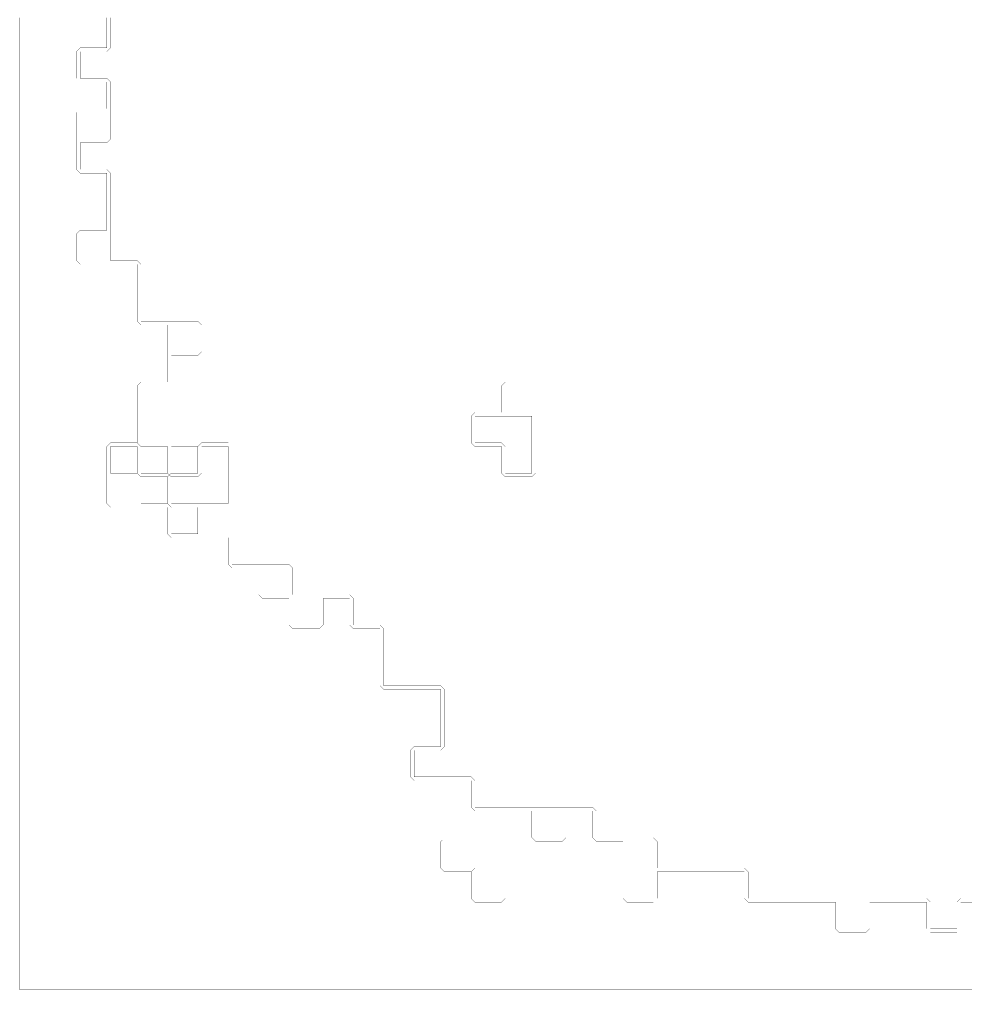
# Model space of a CAD drawing. Header units: metres. Extents: x 0 to 4990, y -4990 to 0.
# Drawn here: x 0 to 2450, y -4990 to -2495 of the extents above; entities that cross this region are included whole.
import ezdxf

# ---------------------------------------------------------------- set-up
doc = ezdxf.new("R2010")
doc.units = ezdxf.units.M
doc.layers.add('conductor', color=1, linetype='Continuous')
doc.layers.add('substrate', color=5, linetype='Continuous')

msp = doc.modelspace()

# ---------------------------------------------------------------- linework, layer by layer
at = {"layer": 'conductor', "const_width": 0.5}
msp.add_lwpolyline([(234.375, -2490.234375), (234.375, -2500), (234.375, -2509.765625), (234.375, -2519.53125), (234.375, -2529.296875), (234.375, -2539.0625), (234.375, -2548.828125), (234.375, -2558.59375), (234.375, -2568.359375), (224.609375, -2578.125), (214.84375, -2578.125), (205.078125, -2578.125), (195.3125, -2578.125), (185.546875, -2578.125), (175.78125, -2578.125), (166.015625, -2578.125), (156.25, -2578.125), (156.25, -2587.890625), (156.25, -2597.65625), (156.25, -2607.421875), (156.25, -2617.1875), (156.25, -2626.953125), (156.25, -2636.71875), (156.25, -2646.484375), (166.015625, -2646.484375), (175.78125, -2646.484375), (185.546875, -2646.484375), (195.3125, -2646.484375), (205.078125, -2646.484375), (214.84375, -2646.484375), (224.609375, -2646.484375), (234.375, -2656.25), (234.375, -2666.015625), (234.375, -2675.78125), (234.375, -2685.546875), (234.375, -2695.3125), (234.375, -2705.078125), (234.375, -2714.84375), (234.375, -2724.609375), (234.375, -2734.375), (234.375, -2744.140625), (234.375, -2753.90625), (234.375, -2763.671875), (234.375, -2773.4375), (234.375, -2783.203125), (234.375, -2792.96875), (234.375, -2802.734375), (224.609375, -2812.5), (214.84375, -2812.5), (205.078125, -2812.5), (195.3125, -2812.5), (185.546875, -2812.5), (175.78125, -2812.5), (166.015625, -2812.5), (156.25, -2812.5), (156.25, -2822.265625), (156.25, -2832.03125), (156.25, -2841.796875), (156.25, -2851.5625), (156.25, -2861.328125), (156.25, -2871.09375), (156.25, -2880.859375), (166.015625, -2880.859375), (175.78125, -2880.859375), (185.546875, -2880.859375), (195.3125, -2880.859375), (205.078125, -2880.859375), (214.84375, -2880.859375), (224.609375, -2880.859375), (234.375, -2890.625), (234.375, -2900.390625), (234.375, -2910.15625), (234.375, -2919.921875), (234.375, -2929.6875), (234.375, -2939.453125), (234.375, -2949.21875), (234.375, -2958.984375), (234.375, -2968.75), (234.375, -2978.515625), (234.375, -2988.28125), (234.375, -2998.046875), (234.375, -3007.8125), (234.375, -3017.578125), (234.375, -3027.34375), (234.375, -3037.109375), (234.375, -3046.875), (234.375, -3056.640625), (234.375, -3066.40625), (234.375, -3076.171875), (234.375, -3085.9375), (234.375, -3095.703125), (234.375, -3105.46875), (234.375, -3115.234375), (244.140625, -3115.234375), (253.90625, -3115.234375), (263.671875, -3115.234375), (273.4375, -3115.234375), (283.203125, -3115.234375), (292.96875, -3115.234375), (302.734375, -3115.234375), (312.5, -3125), (312.5, -3134.765625), (312.5, -3144.53125), (312.5, -3154.296875), (312.5, -3164.0625), (312.5, -3173.828125), (312.5, -3183.59375), (312.5, -3193.359375), (312.5, -3203.125), (312.5, -3212.890625), (312.5, -3222.65625), (312.5, -3232.421875), (312.5, -3242.1875), (312.5, -3251.953125), (312.5, -3261.71875), (312.5, -3271.484375), (322.265625, -3271.484375), (332.03125, -3271.484375), (341.796875, -3271.484375), (351.5625, -3271.484375), (361.328125, -3271.484375), (371.09375, -3271.484375), (380.859375, -3271.484375), (390.625, -3271.484375), (400.390625, -3271.484375), (410.15625, -3271.484375), (419.921875, -3271.484375), (429.6875, -3271.484375), (439.453125, -3271.484375), (449.21875, -3271.484375), (458.984375, -3271.484375), (468.75, -3281.25), (468.75, -3291.015625), (468.75, -3300.78125), (468.75, -3310.546875), (468.75, -3320.3125), (468.75, -3330.078125), (468.75, -3339.84375), (468.75, -3349.609375), (458.984375, -3359.375), (449.21875, -3359.375), (439.453125, -3359.375), (429.6875, -3359.375), (419.921875, -3359.375), (410.15625, -3359.375), (400.390625, -3359.375), (390.625, -3359.375), (390.625, -3369.140625), (390.625, -3378.90625), (390.625, -3388.671875), (390.625, -3398.4375), (390.625, -3408.203125), (390.625, -3417.96875), (390.625, -3427.734375), (390.625, -3437.5), (390.625, -3447.265625), (390.625, -3457.03125), (390.625, -3466.796875), (390.625, -3476.5625), (390.625, -3486.328125), (390.625, -3496.09375), (390.625, -3505.859375), (400.390625, -3505.859375), (410.15625, -3505.859375), (419.921875, -3505.859375), (429.6875, -3505.859375), (439.453125, -3505.859375), (449.21875, -3505.859375), (458.984375, -3505.859375), (468.75, -3515.625), (468.75, -3525.390625), (468.75, -3535.15625), (468.75, -3544.921875), (468.75, -3554.6875), (468.75, -3564.453125), (468.75, -3574.21875), (468.75, -3583.984375), (458.984375, -3593.75), (449.21875, -3593.75), (439.453125, -3593.75), (429.6875, -3593.75), (419.921875, -3593.75), (410.15625, -3593.75), (400.390625, -3593.75), (390.625, -3593.75), (390.625, -3603.515625), (390.625, -3613.28125), (390.625, -3623.046875), (390.625, -3632.8125), (390.625, -3642.578125), (390.625, -3652.34375), (390.625, -3662.109375), (380.859375, -3671.875), (371.09375, -3671.875), (361.328125, -3671.875), (351.5625, -3671.875), (341.796875, -3671.875), (332.03125, -3671.875), (322.265625, -3671.875), (312.5, -3671.875), (302.734375, -3662.109375), (302.734375, -3652.34375), (302.734375, -3642.578125), (302.734375, -3632.8125), (302.734375, -3623.046875), (302.734375, -3613.28125), (302.734375, -3603.515625), (302.734375, -3593.75), (292.96875, -3593.75), (283.203125, -3593.75), (273.4375, -3593.75), (263.671875, -3593.75), (253.90625, -3593.75), (244.140625, -3593.75), (234.375, -3593.75), (234.375, -3603.515625), (234.375, -3613.28125), (234.375, -3623.046875), (234.375, -3632.8125), (234.375, -3642.578125), (234.375, -3652.34375), (234.375, -3662.109375), (244.140625, -3662.109375), (253.90625, -3662.109375), (263.671875, -3662.109375), (273.4375, -3662.109375), (283.203125, -3662.109375), (292.96875, -3662.109375), (302.734375, -3662.109375), (312.5, -3671.875), (312.5, -3681.640625), (312.5, -3691.40625), (312.5, -3701.171875), (312.5, -3710.9375), (312.5, -3720.703125), (312.5, -3730.46875), (312.5, -3740.234375), (322.265625, -3740.234375), (332.03125, -3740.234375), (341.796875, -3740.234375), (351.5625, -3740.234375), (361.328125, -3740.234375), (371.09375, -3740.234375), (380.859375, -3740.234375), (390.625, -3750), (390.625, -3759.765625), (390.625, -3769.53125), (390.625, -3779.296875), (390.625, -3789.0625), (390.625, -3798.828125), (390.625, -3808.59375), (390.625, -3818.359375), (400.390625, -3818.359375), (410.15625, -3818.359375), (419.921875, -3818.359375), (429.6875, -3818.359375), (439.453125, -3818.359375), (449.21875, -3818.359375), (458.984375, -3818.359375), (458.984375, -3808.59375), (458.984375, -3798.828125), (458.984375, -3789.0625), (458.984375, -3779.296875), (458.984375, -3769.53125), (458.984375, -3759.765625), (458.984375, -3750), (449.21875, -3750), (439.453125, -3750), (429.6875, -3750), (419.921875, -3750), (410.15625, -3750), (400.390625, -3750), (390.625, -3750), (380.859375, -3740.234375), (380.859375, -3730.46875), (380.859375, -3720.703125), (380.859375, -3710.9375), (380.859375, -3701.171875), (380.859375, -3691.40625), (380.859375, -3681.640625), (380.859375, -3671.875), (390.625, -3662.109375), (400.390625, -3662.109375), (410.15625, -3662.109375), (419.921875, -3662.109375), (429.6875, -3662.109375), (439.453125, -3662.109375), (449.21875, -3662.109375), (458.984375, -3662.109375), (458.984375, -3652.34375), (458.984375, -3642.578125), (458.984375, -3632.8125), (458.984375, -3623.046875), (458.984375, -3613.28125), (458.984375, -3603.515625), (458.984375, -3593.75), (468.75, -3583.984375), (478.515625, -3583.984375), (488.28125, -3583.984375), (498.046875, -3583.984375), (507.8125, -3583.984375), (517.578125, -3583.984375), (527.34375, -3583.984375), (537.109375, -3583.984375), (546.875, -3593.75), (546.875, -3603.515625), (546.875, -3613.28125), (546.875, -3623.046875), (546.875, -3632.8125), (546.875, -3642.578125), (546.875, -3652.34375), (546.875, -3662.109375), (546.875, -3671.875), (546.875, -3681.640625), (546.875, -3691.40625), (546.875, -3701.171875), (546.875, -3710.9375), (546.875, -3720.703125), (546.875, -3730.46875), (546.875, -3740.234375), (546.875, -3750), (546.875, -3759.765625), (546.875, -3769.53125), (546.875, -3779.296875), (546.875, -3789.0625), (546.875, -3798.828125), (546.875, -3808.59375), (546.875, -3818.359375), (546.875, -3828.125), (546.875, -3837.890625), (546.875, -3847.65625), (546.875, -3857.421875), (546.875, -3867.1875), (546.875, -3876.953125), (546.875, -3886.71875), (546.875, -3896.484375), (556.640625, -3896.484375), (566.40625, -3896.484375), (576.171875, -3896.484375), (585.9375, -3896.484375), (595.703125, -3896.484375), (605.46875, -3896.484375), (615.234375, -3896.484375), (625, -3896.484375), (634.765625, -3896.484375), (644.53125, -3896.484375), (654.296875, -3896.484375), (664.0625, -3896.484375), (673.828125, -3896.484375), (683.59375, -3896.484375), (693.359375, -3896.484375), (703.125, -3906.25), (703.125, -3916.015625), (703.125, -3925.78125), (703.125, -3935.546875), (703.125, -3945.3125), (703.125, -3955.078125), (703.125, -3964.84375), (703.125, -3974.609375), (712.890625, -3974.609375), (722.65625, -3974.609375), (732.421875, -3974.609375), (742.1875, -3974.609375), (751.953125, -3974.609375), (761.71875, -3974.609375), (771.484375, -3974.609375), (781.25, -3974.609375), (791.015625, -3974.609375), (800.78125, -3974.609375), (810.546875, -3974.609375), (820.3125, -3974.609375), (830.078125, -3974.609375), (839.84375, -3974.609375), (849.609375, -3974.609375), (859.375, -3984.375), (859.375, -3994.140625), (859.375, -4003.90625), (859.375, -4013.671875), (859.375, -4023.4375), (859.375, -4033.203125), (859.375, -4042.96875), (859.375, -4052.734375), (869.140625, -4052.734375), (878.90625, -4052.734375), (888.671875, -4052.734375), (898.4375, -4052.734375), (908.203125, -4052.734375), (917.96875, -4052.734375), (927.734375, -4052.734375), (937.5, -4062.5), (937.5, -4072.265625), (937.5, -4082.03125), (937.5, -4091.796875), (937.5, -4101.5625), (937.5, -4111.328125), (937.5, -4121.09375), (937.5, -4130.859375), (937.5, -4140.625), (937.5, -4150.390625), (937.5, -4160.15625), (937.5, -4169.921875), (937.5, -4179.6875), (937.5, -4189.453125), (937.5, -4199.21875), (937.5, -4208.984375), (947.265625, -4208.984375), (957.03125, -4208.984375), (966.796875, -4208.984375), (976.5625, -4208.984375), (986.328125, -4208.984375), (996.09375, -4208.984375), (1005.859375, -4208.984375), (1015.625, -4208.984375), (1025.390625, -4208.984375), (1035.15625, -4208.984375), (1044.921875, -4208.984375), (1054.6875, -4208.984375), (1064.453125, -4208.984375), (1074.21875, -4208.984375), (1083.984375, -4208.984375), (1093.75, -4218.75), (1093.75, -4228.515625), (1093.75, -4238.28125), (1093.75, -4248.046875), (1093.75, -4257.8125), (1093.75, -4267.578125), (1093.75, -4277.34375), (1093.75, -4287.109375), (1093.75, -4296.875), (1093.75, -4306.640625), (1093.75, -4316.40625), (1093.75, -4326.171875), (1093.75, -4335.9375), (1093.75, -4345.703125), (1093.75, -4355.46875), (1093.75, -4365.234375), (1083.984375, -4375), (1074.21875, -4375), (1064.453125, -4375), (1054.6875, -4375), (1044.921875, -4375), (1035.15625, -4375), (1025.390625, -4375), (1015.625, -4375), (1015.625, -4384.765625), (1015.625, -4394.53125), (1015.625, -4404.296875), (1015.625, -4414.0625), (1015.625, -4423.828125), (1015.625, -4433.59375), (1015.625, -4443.359375), (1025.390625, -4443.359375), (1035.15625, -4443.359375), (1044.921875, -4443.359375), (1054.6875, -4443.359375), (1064.453125, -4443.359375), (1074.21875, -4443.359375), (1083.984375, -4443.359375), (1093.75, -4443.359375), (1103.515625, -4443.359375), (1113.28125, -4443.359375), (1123.046875, -4443.359375), (1132.8125, -4443.359375), (1142.578125, -4443.359375), (1152.34375, -4443.359375), (1162.109375, -4443.359375), (1171.875, -4453.125), (1171.875, -4462.890625), (1171.875, -4472.65625), (1171.875, -4482.421875), (1171.875, -4492.1875), (1171.875, -4501.953125), (1171.875, -4511.71875), (1171.875, -4521.484375), (1181.640625, -4521.484375), (1191.40625, -4521.484375), (1201.171875, -4521.484375), (1210.9375, -4521.484375), (1220.703125, -4521.484375), (1230.46875, -4521.484375), (1240.234375, -4521.484375), (1250, -4521.484375), (1259.765625, -4521.484375), (1269.53125, -4521.484375), (1279.296875, -4521.484375), (1289.0625, -4521.484375), (1298.828125, -4521.484375), (1308.59375, -4521.484375), (1318.359375, -4521.484375), (1328.125, -4521.484375), (1337.890625, -4521.484375), (1347.65625, -4521.484375), (1357.421875, -4521.484375), (1367.1875, -4521.484375), (1376.953125, -4521.484375), (1386.71875, -4521.484375), (1396.484375, -4521.484375), (1406.25, -4521.484375), (1416.015625, -4521.484375), (1425.78125, -4521.484375), (1435.546875, -4521.484375), (1445.3125, -4521.484375), (1455.078125, -4521.484375), (1464.84375, -4521.484375), (1474.609375, -4521.484375), (1484.375, -4531.25), (1484.375, -4541.015625), (1484.375, -4550.78125), (1484.375, -4560.546875), (1484.375, -4570.3125), (1484.375, -4580.078125), (1484.375, -4589.84375), (1484.375, -4599.609375), (1494.140625, -4599.609375), (1503.90625, -4599.609375), (1513.671875, -4599.609375), (1523.4375, -4599.609375), (1533.203125, -4599.609375), (1542.96875, -4599.609375), (1552.734375, -4599.609375), (1562.5, -4599.609375), (1572.265625, -4599.609375), (1582.03125, -4599.609375), (1591.796875, -4599.609375), (1601.5625, -4599.609375), (1611.328125, -4599.609375), (1621.09375, -4599.609375), (1630.859375, -4599.609375), (1640.625, -4609.375), (1640.625, -4619.140625), (1640.625, -4628.90625), (1640.625, -4638.671875), (1640.625, -4648.4375), (1640.625, -4658.203125), (1640.625, -4667.96875), (1640.625, -4677.734375), (1650.390625, -4677.734375), (1660.15625, -4677.734375), (1669.921875, -4677.734375), (1679.6875, -4677.734375), (1689.453125, -4677.734375), (1699.21875, -4677.734375), (1708.984375, -4677.734375), (1718.75, -4677.734375), (1728.515625, -4677.734375), (1738.28125, -4677.734375), (1748.046875, -4677.734375), (1757.8125, -4677.734375), (1767.578125, -4677.734375), (1777.34375, -4677.734375), (1787.109375, -4677.734375), (1796.875, -4677.734375), (1806.640625, -4677.734375), (1816.40625, -4677.734375), (1826.171875, -4677.734375), (1835.9375, -4677.734375), (1845.703125, -4677.734375), (1855.46875, -4677.734375), (1865.234375, -4677.734375), (1875, -4687.5), (1875, -4697.265625), (1875, -4707.03125), (1875, -4716.796875), (1875, -4726.5625), (1875, -4736.328125), (1875, -4746.09375), (1875, -4755.859375), (1884.765625, -4755.859375), (1894.53125, -4755.859375), (1904.296875, -4755.859375), (1914.0625, -4755.859375), (1923.828125, -4755.859375), (1933.59375, -4755.859375), (1943.359375, -4755.859375), (1953.125, -4755.859375), (1962.890625, -4755.859375), (1972.65625, -4755.859375), (1982.421875, -4755.859375), (1992.1875, -4755.859375), (2001.953125, -4755.859375), (2011.71875, -4755.859375), (2021.484375, -4755.859375), (2031.25, -4755.859375), (2041.015625, -4755.859375), (2050.78125, -4755.859375), (2060.546875, -4755.859375), (2070.3125, -4755.859375), (2080.078125, -4755.859375), (2089.84375, -4755.859375), (2099.609375, -4755.859375), (2109.375, -4755.859375), (2119.140625, -4755.859375), (2128.90625, -4755.859375), (2138.671875, -4755.859375), (2148.4375, -4755.859375), (2158.203125, -4755.859375), (2167.96875, -4755.859375), (2177.734375, -4755.859375), (2187.5, -4755.859375), (2197.265625, -4755.859375), (2207.03125, -4755.859375), (2216.796875, -4755.859375), (2226.5625, -4755.859375), (2236.328125, -4755.859375), (2246.09375, -4755.859375), (2255.859375, -4755.859375), (2265.625, -4755.859375), (2275.390625, -4755.859375), (2285.15625, -4755.859375), (2294.921875, -4755.859375), (2304.6875, -4755.859375), (2314.453125, -4755.859375), (2324.21875, -4755.859375), (2333.984375, -4755.859375), (2343.75, -4765.625), (2343.75, -4775.390625), (2343.75, -4785.15625), (2343.75, -4794.921875), (2343.75, -4804.6875), (2343.75, -4814.453125), (2343.75, -4824.21875), (2343.75, -4833.984375), (2353.515625, -4833.984375), (2363.28125, -4833.984375), (2373.046875, -4833.984375), (2382.8125, -4833.984375), (2392.578125, -4833.984375), (2402.34375, -4833.984375), (2412.109375, -4833.984375), (2412.109375, -4824.21875), (2412.109375, -4814.453125), (2412.109375, -4804.6875), (2412.109375, -4794.921875), (2412.109375, -4785.15625), (2412.109375, -4775.390625), (2412.109375, -4765.625), (2421.875, -4755.859375), (2431.640625, -4755.859375), (2441.40625, -4755.859375), (2451.171875, -4755.859375)], dxfattribs=at)
msp.add_lwpolyline([(1240.234375, -3437.5), (1250, -3427.734375), (1259.765625, -3427.734375), (1269.53125, -3427.734375), (1279.296875, -3427.734375), (1289.0625, -3427.734375), (1298.828125, -3427.734375), (1308.59375, -3427.734375), (1318.359375, -3427.734375), (1328.125, -3437.5), (1328.125, -3447.265625), (1328.125, -3457.03125), (1328.125, -3466.796875), (1328.125, -3476.5625), (1328.125, -3486.328125), (1328.125, -3496.09375), (1328.125, -3505.859375), (1328.125, -3515.625), (1328.125, -3525.390625), (1328.125, -3535.15625), (1328.125, -3544.921875), (1328.125, -3554.6875), (1328.125, -3564.453125), (1328.125, -3574.21875), (1328.125, -3583.984375), (1328.125, -3593.75), (1328.125, -3603.515625), (1328.125, -3613.28125), (1328.125, -3623.046875), (1328.125, -3632.8125), (1328.125, -3642.578125), (1328.125, -3652.34375), (1328.125, -3662.109375), (1318.359375, -3671.875), (1308.59375, -3671.875), (1298.828125, -3671.875), (1289.0625, -3671.875), (1279.296875, -3671.875), (1269.53125, -3671.875), (1259.765625, -3671.875), (1250, -3671.875), (1240.234375, -3662.109375), (1240.234375, -3652.34375), (1240.234375, -3642.578125), (1240.234375, -3632.8125), (1240.234375, -3623.046875), (1240.234375, -3613.28125), (1240.234375, -3603.515625), (1240.234375, -3593.75), (1230.46875, -3593.75), (1220.703125, -3593.75), (1210.9375, -3593.75), (1201.171875, -3593.75), (1191.40625, -3593.75), (1181.640625, -3593.75), (1171.875, -3593.75), (1162.109375, -3583.984375), (1162.109375, -3574.21875), (1162.109375, -3564.453125), (1162.109375, -3554.6875), (1162.109375, -3544.921875), (1162.109375, -3535.15625), (1162.109375, -3525.390625), (1162.109375, -3515.625), (1171.875, -3505.859375), (1181.640625, -3505.859375), (1191.40625, -3505.859375), (1201.171875, -3505.859375), (1210.9375, -3505.859375), (1220.703125, -3505.859375), (1230.46875, -3505.859375), (1240.234375, -3505.859375), (1240.234375, -3496.09375), (1240.234375, -3486.328125), (1240.234375, -3476.5625), (1240.234375, -3466.796875), (1240.234375, -3457.03125), (1240.234375, -3447.265625)], close=True, dxfattribs=at)
at = {"layer": 'substrate', "const_width": 0.5}
for points in [[(0, -2490.234375), (0, -2500), (0, -2509.765625), (0, -2519.53125), (0, -2529.296875), (0, -2539.0625), (0, -2548.828125), (0, -2558.59375), (0, -2568.359375), (0, -2578.125), (0, -2587.890625), (0, -2597.65625), (0, -2607.421875), (0, -2617.1875), (0, -2626.953125), (0, -2636.71875), (0, -2646.484375), (0, -2656.25), (0, -2666.015625), (0, -2675.78125), (0, -2685.546875), (0, -2695.3125), (0, -2705.078125), (0, -2714.84375), (0, -2724.609375), (0, -2734.375), (0, -2744.140625), (0, -2753.90625), (0, -2763.671875), (0, -2773.4375), (0, -2783.203125), (0, -2792.96875), (0, -2802.734375), (0, -2812.5), (0, -2822.265625), (0, -2832.03125), (0, -2841.796875), (0, -2851.5625), (0, -2861.328125), (0, -2871.09375), (0, -2880.859375), (0, -2890.625), (0, -2900.390625), (0, -2910.15625), (0, -2919.921875), (0, -2929.6875), (0, -2939.453125), (0, -2949.21875), (0, -2958.984375), (0, -2968.75), (0, -2978.515625), (0, -2988.28125), (0, -2998.046875), (0, -3007.8125), (0, -3017.578125), (0, -3027.34375), (0, -3037.109375), (0, -3046.875), (0, -3056.640625), (0, -3066.40625), (0, -3076.171875), (0, -3085.9375), (0, -3095.703125), (0, -3105.46875), (0, -3115.234375), (0, -3125), (0, -3134.765625), (0, -3144.53125), (0, -3154.296875), (0, -3164.0625), (0, -3173.828125), (0, -3183.59375), (0, -3193.359375), (0, -3203.125), (0, -3212.890625), (0, -3222.65625), (0, -3232.421875), (0, -3242.1875), (0, -3251.953125), (0, -3261.71875), (0, -3271.484375), (0, -3281.25), (0, -3291.015625), (0, -3300.78125), (0, -3310.546875), (0, -3320.3125), (0, -3330.078125), (0, -3339.84375), (0, -3349.609375), (0, -3359.375), (0, -3369.140625), (0, -3378.90625), (0, -3388.671875), (0, -3398.4375), (0, -3408.203125), (0, -3417.96875), (0, -3427.734375), (0, -3437.5), (0, -3447.265625), (0, -3457.03125), (0, -3466.796875), (0, -3476.5625), (0, -3486.328125), (0, -3496.09375), (0, -3505.859375), (0, -3515.625), (0, -3525.390625), (0, -3535.15625), (0, -3544.921875), (0, -3554.6875), (0, -3564.453125), (0, -3574.21875), (0, -3583.984375), (0, -3593.75), (0, -3603.515625), (0, -3613.28125), (0, -3623.046875), (0, -3632.8125), (0, -3642.578125), (0, -3652.34375), (0, -3662.109375), (0, -3671.875), (0, -3681.640625), (0, -3691.40625), (0, -3701.171875), (0, -3710.9375), (0, -3720.703125), (0, -3730.46875), (0, -3740.234375), (0, -3750), (0, -3759.765625), (0, -3769.53125), (0, -3779.296875), (0, -3789.0625), (0, -3798.828125), (0, -3808.59375), (0, -3818.359375), (0, -3828.125), (0, -3837.890625), (0, -3847.65625), (0, -3857.421875), (0, -3867.1875), (0, -3876.953125), (0, -3886.71875), (0, -3896.484375), (0, -3906.25), (0, -3916.015625), (0, -3925.78125), (0, -3935.546875), (0, -3945.3125), (0, -3955.078125), (0, -3964.84375), (0, -3974.609375), (0, -3984.375), (0, -3994.140625), (0, -4003.90625), (0, -4013.671875), (0, -4023.4375), (0, -4033.203125), (0, -4042.96875), (0, -4052.734375), (0, -4062.5), (0, -4072.265625), (0, -4082.03125), (0, -4091.796875), (0, -4101.5625), (0, -4111.328125), (0, -4121.09375), (0, -4130.859375), (0, -4140.625), (0, -4150.390625), (0, -4160.15625), (0, -4169.921875), (0, -4179.6875), (0, -4189.453125), (0, -4199.21875), (0, -4208.984375), (0, -4218.75), (0, -4228.515625), (0, -4238.28125), (0, -4248.046875), (0, -4257.8125), (0, -4267.578125), (0, -4277.34375), (0, -4287.109375), (0, -4296.875), (0, -4306.640625), (0, -4316.40625), (0, -4326.171875), (0, -4335.9375), (0, -4345.703125), (0, -4355.46875), (0, -4365.234375), (0, -4375), (0, -4384.765625), (0, -4394.53125), (0, -4404.296875), (0, -4414.0625), (0, -4423.828125), (0, -4433.59375), (0, -4443.359375), (0, -4453.125), (0, -4462.890625), (0, -4472.65625), (0, -4482.421875), (0, -4492.1875), (0, -4501.953125), (0, -4511.71875), (0, -4521.484375), (0, -4531.25), (0, -4541.015625), (0, -4550.78125), (0, -4560.546875), (0, -4570.3125), (0, -4580.078125), (0, -4589.84375), (0, -4599.609375), (0, -4609.375), (0, -4619.140625), (0, -4628.90625), (0, -4638.671875), (0, -4648.4375), (0, -4658.203125), (0, -4667.96875), (0, -4677.734375), (0, -4687.5), (0, -4697.265625), (0, -4707.03125), (0, -4716.796875), (0, -4726.5625), (0, -4736.328125), (0, -4746.09375), (0, -4755.859375), (0, -4765.625), (0, -4775.390625), (0, -4785.15625), (0, -4794.921875), (0, -4804.6875), (0, -4814.453125), (0, -4824.21875), (0, -4833.984375), (0, -4843.75), (0, -4853.515625), (0, -4863.28125), (0, -4873.046875), (0, -4882.8125), (0, -4892.578125), (0, -4902.34375), (0, -4912.109375), (0, -4921.875), (0, -4931.640625), (0, -4941.40625), (0, -4951.171875), (0, -4960.9375), (0, -4970.703125), (0, -4980.46875), (0, -4990.234375), (9.765625, -4990.234375), (19.53125, -4990.234375), (29.296875, -4990.234375), (39.0625, -4990.234375), (48.828125, -4990.234375), (58.59375, -4990.234375), (68.359375, -4990.234375), (78.125, -4990.234375), (87.890625, -4990.234375), (97.65625, -4990.234375), (107.421875, -4990.234375), (117.1875, -4990.234375), (126.953125, -4990.234375), (136.71875, -4990.234375), (146.484375, -4990.234375), (156.25, -4990.234375), (166.015625, -4990.234375), (175.78125, -4990.234375), (185.546875, -4990.234375), (195.3125, -4990.234375), (205.078125, -4990.234375), (214.84375, -4990.234375), (224.609375, -4990.234375), (234.375, -4990.234375), (244.140625, -4990.234375), (253.90625, -4990.234375), (263.671875, -4990.234375), (273.4375, -4990.234375), (283.203125, -4990.234375), (292.96875, -4990.234375), (302.734375, -4990.234375), (312.5, -4990.234375), (322.265625, -4990.234375), (332.03125, -4990.234375), (341.796875, -4990.234375), (351.5625, -4990.234375), (361.328125, -4990.234375), (371.09375, -4990.234375), (380.859375, -4990.234375), (390.625, -4990.234375), (400.390625, -4990.234375), (410.15625, -4990.234375), (419.921875, -4990.234375), (429.6875, -4990.234375), (439.453125, -4990.234375), (449.21875, -4990.234375), (458.984375, -4990.234375), (468.75, -4990.234375), (478.515625, -4990.234375), (488.28125, -4990.234375), (498.046875, -4990.234375), (507.8125, -4990.234375), (517.578125, -4990.234375), (527.34375, -4990.234375), (537.109375, -4990.234375), (546.875, -4990.234375), (556.640625, -4990.234375), (566.40625, -4990.234375), (576.171875, -4990.234375), (585.9375, -4990.234375), (595.703125, -4990.234375), (605.46875, -4990.234375), (615.234375, -4990.234375), (625, -4990.234375), (634.765625, -4990.234375), (644.53125, -4990.234375), (654.296875, -4990.234375), (664.0625, -4990.234375), (673.828125, -4990.234375), (683.59375, -4990.234375), (693.359375, -4990.234375), (703.125, -4990.234375), (712.890625, -4990.234375), (722.65625, -4990.234375), (732.421875, -4990.234375), (742.1875, -4990.234375), (751.953125, -4990.234375), (761.71875, -4990.234375), (771.484375, -4990.234375), (781.25, -4990.234375), (791.015625, -4990.234375), (800.78125, -4990.234375), (810.546875, -4990.234375), (820.3125, -4990.234375), (830.078125, -4990.234375), (839.84375, -4990.234375), (849.609375, -4990.234375), (859.375, -4990.234375), (869.140625, -4990.234375), (878.90625, -4990.234375), (888.671875, -4990.234375), (898.4375, -4990.234375), (908.203125, -4990.234375), (917.96875, -4990.234375), (927.734375, -4990.234375), (937.5, -4990.234375), (947.265625, -4990.234375), (957.03125, -4990.234375), (966.796875, -4990.234375), (976.5625, -4990.234375), (986.328125, -4990.234375), (996.09375, -4990.234375), (1005.859375, -4990.234375), (1015.625, -4990.234375), (1025.390625, -4990.234375), (1035.15625, -4990.234375), (1044.921875, -4990.234375), (1054.6875, -4990.234375), (1064.453125, -4990.234375), (1074.21875, -4990.234375), (1083.984375, -4990.234375), (1093.75, -4990.234375), (1103.515625, -4990.234375), (1113.28125, -4990.234375), (1123.046875, -4990.234375), (1132.8125, -4990.234375), (1142.578125, -4990.234375), (1152.34375, -4990.234375), (1162.109375, -4990.234375), (1171.875, -4990.234375), (1181.640625, -4990.234375), (1191.40625, -4990.234375), (1201.171875, -4990.234375), (1210.9375, -4990.234375), (1220.703125, -4990.234375), (1230.46875, -4990.234375), (1240.234375, -4990.234375), (1250, -4990.234375), (1259.765625, -4990.234375), (1269.53125, -4990.234375), (1279.296875, -4990.234375), (1289.0625, -4990.234375), (1298.828125, -4990.234375), (1308.59375, -4990.234375), (1318.359375, -4990.234375), (1328.125, -4990.234375), (1337.890625, -4990.234375), (1347.65625, -4990.234375), (1357.421875, -4990.234375), (1367.1875, -4990.234375), (1376.953125, -4990.234375), (1386.71875, -4990.234375), (1396.484375, -4990.234375), (1406.25, -4990.234375), (1416.015625, -4990.234375), (1425.78125, -4990.234375), (1435.546875, -4990.234375), (1445.3125, -4990.234375), (1455.078125, -4990.234375), (1464.84375, -4990.234375), (1474.609375, -4990.234375), (1484.375, -4990.234375), (1494.140625, -4990.234375), (1503.90625, -4990.234375), (1513.671875, -4990.234375), (1523.4375, -4990.234375), (1533.203125, -4990.234375), (1542.96875, -4990.234375), (1552.734375, -4990.234375), (1562.5, -4990.234375), (1572.265625, -4990.234375), (1582.03125, -4990.234375), (1591.796875, -4990.234375), (1601.5625, -4990.234375), (1611.328125, -4990.234375), (1621.09375, -4990.234375), (1630.859375, -4990.234375), (1640.625, -4990.234375), (1650.390625, -4990.234375), (1660.15625, -4990.234375), (1669.921875, -4990.234375), (1679.6875, -4990.234375), (1689.453125, -4990.234375), (1699.21875, -4990.234375), (1708.984375, -4990.234375), (1718.75, -4990.234375), (1728.515625, -4990.234375), (1738.28125, -4990.234375), (1748.046875, -4990.234375), (1757.8125, -4990.234375), (1767.578125, -4990.234375), (1777.34375, -4990.234375), (1787.109375, -4990.234375), (1796.875, -4990.234375), (1806.640625, -4990.234375), (1816.40625, -4990.234375), (1826.171875, -4990.234375), (1835.9375, -4990.234375), (1845.703125, -4990.234375), (1855.46875, -4990.234375), (1865.234375, -4990.234375), (1875, -4990.234375), (1884.765625, -4990.234375), (1894.53125, -4990.234375), (1904.296875, -4990.234375), (1914.0625, -4990.234375), (1923.828125, -4990.234375), (1933.59375, -4990.234375), (1943.359375, -4990.234375), (1953.125, -4990.234375), (1962.890625, -4990.234375), (1972.65625, -4990.234375), (1982.421875, -4990.234375), (1992.1875, -4990.234375), (2001.953125, -4990.234375), (2011.71875, -4990.234375), (2021.484375, -4990.234375), (2031.25, -4990.234375), (2041.015625, -4990.234375), (2050.78125, -4990.234375), (2060.546875, -4990.234375), (2070.3125, -4990.234375), (2080.078125, -4990.234375), (2089.84375, -4990.234375), (2099.609375, -4990.234375), (2109.375, -4990.234375), (2119.140625, -4990.234375), (2128.90625, -4990.234375), (2138.671875, -4990.234375), (2148.4375, -4990.234375), (2158.203125, -4990.234375), (2167.96875, -4990.234375), (2177.734375, -4990.234375), (2187.5, -4990.234375), (2197.265625, -4990.234375), (2207.03125, -4990.234375), (2216.796875, -4990.234375), (2226.5625, -4990.234375), (2236.328125, -4990.234375), (2246.09375, -4990.234375), (2255.859375, -4990.234375), (2265.625, -4990.234375), (2275.390625, -4990.234375), (2285.15625, -4990.234375), (2294.921875, -4990.234375), (2304.6875, -4990.234375), (2314.453125, -4990.234375), (2324.21875, -4990.234375), (2333.984375, -4990.234375), (2343.75, -4990.234375), (2353.515625, -4990.234375), (2363.28125, -4990.234375), (2373.046875, -4990.234375), (2382.8125, -4990.234375), (2392.578125, -4990.234375), (2402.34375, -4990.234375), (2412.109375, -4990.234375), (2421.875, -4990.234375), (2431.640625, -4990.234375), (2441.40625, -4990.234375), (2451.171875, -4990.234375)], [(2451.171875, -4765.625), (2441.40625, -4765.625), (2431.640625, -4765.625), (2421.875, -4765.625), (2421.875, -4775.390625), (2421.875, -4785.15625), (2421.875, -4794.921875), (2421.875, -4804.6875), (2421.875, -4814.453125), (2421.875, -4824.21875), (2421.875, -4833.984375), (2412.109375, -4843.75), (2402.34375, -4843.75), (2392.578125, -4843.75), (2382.8125, -4843.75), (2373.046875, -4843.75), (2363.28125, -4843.75), (2353.515625, -4843.75), (2343.75, -4843.75), (2333.984375, -4833.984375), (2333.984375, -4824.21875), (2333.984375, -4814.453125), (2333.984375, -4804.6875), (2333.984375, -4794.921875), (2333.984375, -4785.15625), (2333.984375, -4775.390625), (2333.984375, -4765.625), (2324.21875, -4765.625), (2314.453125, -4765.625), (2304.6875, -4765.625), (2294.921875, -4765.625), (2285.15625, -4765.625), (2275.390625, -4765.625), (2265.625, -4765.625), (2255.859375, -4765.625), (2246.09375, -4765.625), (2236.328125, -4765.625), (2226.5625, -4765.625), (2216.796875, -4765.625), (2207.03125, -4765.625), (2197.265625, -4765.625), (2187.5, -4765.625), (2187.5, -4775.390625), (2187.5, -4785.15625), (2187.5, -4794.921875), (2187.5, -4804.6875), (2187.5, -4814.453125), (2187.5, -4824.21875), (2187.5, -4833.984375), (2177.734375, -4843.75), (2167.96875, -4843.75), (2158.203125, -4843.75), (2148.4375, -4843.75), (2138.671875, -4843.75), (2128.90625, -4843.75), (2119.140625, -4843.75), (2109.375, -4843.75), (2099.609375, -4833.984375), (2099.609375, -4824.21875), (2099.609375, -4814.453125), (2099.609375, -4804.6875), (2099.609375, -4794.921875), (2099.609375, -4785.15625), (2099.609375, -4775.390625), (2099.609375, -4765.625), (2089.84375, -4765.625), (2080.078125, -4765.625), (2070.3125, -4765.625), (2060.546875, -4765.625), (2050.78125, -4765.625), (2041.015625, -4765.625), (2031.25, -4765.625), (2021.484375, -4765.625), (2011.71875, -4765.625), (2001.953125, -4765.625), (1992.1875, -4765.625), (1982.421875, -4765.625), (1972.65625, -4765.625), (1962.890625, -4765.625), (1953.125, -4765.625), (1943.359375, -4765.625), (1933.59375, -4765.625), (1923.828125, -4765.625), (1914.0625, -4765.625), (1904.296875, -4765.625), (1894.53125, -4765.625), (1884.765625, -4765.625), (1875, -4765.625), (1865.234375, -4755.859375), (1865.234375, -4746.09375), (1865.234375, -4736.328125), (1865.234375, -4726.5625), (1865.234375, -4716.796875), (1865.234375, -4707.03125), (1865.234375, -4697.265625), (1865.234375, -4687.5), (1855.46875, -4687.5), (1845.703125, -4687.5), (1835.9375, -4687.5), (1826.171875, -4687.5), (1816.40625, -4687.5), (1806.640625, -4687.5), (1796.875, -4687.5), (1787.109375, -4687.5), (1777.34375, -4687.5), (1767.578125, -4687.5), (1757.8125, -4687.5), (1748.046875, -4687.5), (1738.28125, -4687.5), (1728.515625, -4687.5), (1718.75, -4687.5), (1708.984375, -4687.5), (1699.21875, -4687.5), (1689.453125, -4687.5), (1679.6875, -4687.5), (1669.921875, -4687.5), (1660.15625, -4687.5), (1650.390625, -4687.5), (1640.625, -4687.5), (1640.625, -4697.265625), (1640.625, -4707.03125), (1640.625, -4716.796875), (1640.625, -4726.5625), (1640.625, -4736.328125), (1640.625, -4746.09375), (1640.625, -4755.859375), (1630.859375, -4765.625), (1621.09375, -4765.625), (1611.328125, -4765.625), (1601.5625, -4765.625), (1591.796875, -4765.625), (1582.03125, -4765.625), (1572.265625, -4765.625), (1562.5, -4765.625), (1552.734375, -4755.859375), (1552.734375, -4746.09375), (1552.734375, -4736.328125), (1552.734375, -4726.5625), (1552.734375, -4716.796875), (1552.734375, -4707.03125), (1552.734375, -4697.265625), (1552.734375, -4687.5), (1552.734375, -4677.734375), (1552.734375, -4667.96875), (1552.734375, -4658.203125), (1552.734375, -4648.4375), (1552.734375, -4638.671875), (1552.734375, -4628.90625), (1552.734375, -4619.140625), (1552.734375, -4609.375), (1542.96875, -4609.375), (1533.203125, -4609.375), (1523.4375, -4609.375), (1513.671875, -4609.375), (1503.90625, -4609.375), (1494.140625, -4609.375), (1484.375, -4609.375), (1474.609375, -4599.609375), (1474.609375, -4589.84375), (1474.609375, -4580.078125), (1474.609375, -4570.3125), (1474.609375, -4560.546875), (1474.609375, -4550.78125), (1474.609375, -4541.015625), (1474.609375, -4531.25), (1464.84375, -4531.25), (1455.078125, -4531.25), (1445.3125, -4531.25), (1435.546875, -4531.25), (1425.78125, -4531.25), (1416.015625, -4531.25), (1406.25, -4531.25), (1406.25, -4541.015625), (1406.25, -4550.78125), (1406.25, -4560.546875), (1406.25, -4570.3125), (1406.25, -4580.078125), (1406.25, -4589.84375), (1406.25, -4599.609375), (1396.484375, -4609.375), (1386.71875, -4609.375), (1376.953125, -4609.375), (1367.1875, -4609.375), (1357.421875, -4609.375), (1347.65625, -4609.375), (1337.890625, -4609.375), (1328.125, -4609.375), (1318.359375, -4599.609375), (1318.359375, -4589.84375), (1318.359375, -4580.078125), (1318.359375, -4570.3125), (1318.359375, -4560.546875), (1318.359375, -4550.78125), (1318.359375, -4541.015625), (1318.359375, -4531.25), (1308.59375, -4531.25), (1298.828125, -4531.25), (1289.0625, -4531.25), (1279.296875, -4531.25), (1269.53125, -4531.25), (1259.765625, -4531.25), (1250, -4531.25), (1240.234375, -4531.25), (1230.46875, -4531.25), (1220.703125, -4531.25), (1210.9375, -4531.25), (1201.171875, -4531.25), (1191.40625, -4531.25), (1181.640625, -4531.25), (1171.875, -4531.25), (1162.109375, -4521.484375), (1162.109375, -4511.71875), (1162.109375, -4501.953125), (1162.109375, -4492.1875), (1162.109375, -4482.421875), (1162.109375, -4472.65625), (1162.109375, -4462.890625), (1162.109375, -4453.125), (1152.34375, -4453.125), (1142.578125, -4453.125), (1132.8125, -4453.125), (1123.046875, -4453.125), (1113.28125, -4453.125), (1103.515625, -4453.125), (1093.75, -4453.125), (1083.984375, -4453.125), (1074.21875, -4453.125), (1064.453125, -4453.125), (1054.6875, -4453.125), (1044.921875, -4453.125), (1035.15625, -4453.125), (1025.390625, -4453.125), (1015.625, -4453.125), (1005.859375, -4443.359375), (1005.859375, -4433.59375), (1005.859375, -4423.828125), (1005.859375, -4414.0625), (1005.859375, -4404.296875), (1005.859375, -4394.53125), (1005.859375, -4384.765625), (1005.859375, -4375), (1015.625, -4365.234375), (1025.390625, -4365.234375), (1035.15625, -4365.234375), (1044.921875, -4365.234375), (1054.6875, -4365.234375), (1064.453125, -4365.234375), (1074.21875, -4365.234375), (1083.984375, -4365.234375), (1083.984375, -4355.46875), (1083.984375, -4345.703125), (1083.984375, -4335.9375), (1083.984375, -4326.171875), (1083.984375, -4316.40625), (1083.984375, -4306.640625), (1083.984375, -4296.875), (1083.984375, -4287.109375), (1083.984375, -4277.34375), (1083.984375, -4267.578125), (1083.984375, -4257.8125), (1083.984375, -4248.046875), (1083.984375, -4238.28125), (1083.984375, -4228.515625), (1083.984375, -4218.75), (1074.21875, -4218.75), (1064.453125, -4218.75), (1054.6875, -4218.75), (1044.921875, -4218.75), (1035.15625, -4218.75), (1025.390625, -4218.75), (1015.625, -4218.75), (1005.859375, -4218.75), (996.09375, -4218.75), (986.328125, -4218.75), (976.5625, -4218.75), (966.796875, -4218.75), (957.03125, -4218.75), (947.265625, -4218.75), (937.5, -4218.75), (927.734375, -4208.984375), (927.734375, -4199.21875), (927.734375, -4189.453125), (927.734375, -4179.6875), (927.734375, -4169.921875), (927.734375, -4160.15625), (927.734375, -4150.390625), (927.734375, -4140.625), (927.734375, -4130.859375), (927.734375, -4121.09375), (927.734375, -4111.328125), (927.734375, -4101.5625), (927.734375, -4091.796875), (927.734375, -4082.03125), (927.734375, -4072.265625), (927.734375, -4062.5), (917.96875, -4062.5), (908.203125, -4062.5), (898.4375, -4062.5), (888.671875, -4062.5), (878.90625, -4062.5), (869.140625, -4062.5), (859.375, -4062.5), (849.609375, -4052.734375), (849.609375, -4042.96875), (849.609375, -4033.203125), (849.609375, -4023.4375), (849.609375, -4013.671875), (849.609375, -4003.90625), (849.609375, -3994.140625), (849.609375, -3984.375), (839.84375, -3984.375), (830.078125, -3984.375), (820.3125, -3984.375), (810.546875, -3984.375), (800.78125, -3984.375), (791.015625, -3984.375), (781.25, -3984.375), (781.25, -3994.140625), (781.25, -4003.90625), (781.25, -4013.671875), (781.25, -4023.4375), (781.25, -4033.203125), (781.25, -4042.96875), (781.25, -4052.734375), (771.484375, -4062.5), (761.71875, -4062.5), (751.953125, -4062.5), (742.1875, -4062.5), (732.421875, -4062.5), (722.65625, -4062.5), (712.890625, -4062.5), (703.125, -4062.5), (693.359375, -4052.734375), (693.359375, -4042.96875), (693.359375, -4033.203125), (693.359375, -4023.4375), (693.359375, -4013.671875), (693.359375, -4003.90625), (693.359375, -3994.140625), (693.359375, -3984.375), (683.59375, -3984.375), (673.828125, -3984.375), (664.0625, -3984.375), (654.296875, -3984.375), (644.53125, -3984.375), (634.765625, -3984.375), (625, -3984.375), (615.234375, -3974.609375), (615.234375, -3964.84375), (615.234375, -3955.078125), (615.234375, -3945.3125), (615.234375, -3935.546875), (615.234375, -3925.78125), (615.234375, -3916.015625), (615.234375, -3906.25), (605.46875, -3906.25), (595.703125, -3906.25), (585.9375, -3906.25), (576.171875, -3906.25), (566.40625, -3906.25), (556.640625, -3906.25), (546.875, -3906.25), (537.109375, -3896.484375), (537.109375, -3886.71875), (537.109375, -3876.953125), (537.109375, -3867.1875), (537.109375, -3857.421875), (537.109375, -3847.65625), (537.109375, -3837.890625), (537.109375, -3828.125), (527.34375, -3828.125), (517.578125, -3828.125), (507.8125, -3828.125), (498.046875, -3828.125), (488.28125, -3828.125), (478.515625, -3828.125), (468.75, -3828.125), (458.984375, -3828.125), (449.21875, -3828.125), (439.453125, -3828.125), (429.6875, -3828.125), (419.921875, -3828.125), (410.15625, -3828.125), (400.390625, -3828.125), (390.625, -3828.125), (380.859375, -3818.359375), (380.859375, -3808.59375), (380.859375, -3798.828125), (380.859375, -3789.0625), (380.859375, -3779.296875), (380.859375, -3769.53125), (380.859375, -3759.765625), (380.859375, -3750), (390.625, -3740.234375), (400.390625, -3740.234375), (410.15625, -3740.234375), (419.921875, -3740.234375), (429.6875, -3740.234375), (439.453125, -3740.234375), (449.21875, -3740.234375), (458.984375, -3740.234375), (468.75, -3740.234375), (478.515625, -3740.234375), (488.28125, -3740.234375), (498.046875, -3740.234375), (507.8125, -3740.234375), (517.578125, -3740.234375), (527.34375, -3740.234375), (537.109375, -3740.234375), (537.109375, -3730.46875), (537.109375, -3720.703125), (537.109375, -3710.9375), (537.109375, -3701.171875), (537.109375, -3691.40625), (537.109375, -3681.640625), (537.109375, -3671.875), (537.109375, -3662.109375), (537.109375, -3652.34375), (537.109375, -3642.578125), (537.109375, -3632.8125), (537.109375, -3623.046875), (537.109375, -3613.28125), (537.109375, -3603.515625), (537.109375, -3593.75), (527.34375, -3593.75), (517.578125, -3593.75), (507.8125, -3593.75), (498.046875, -3593.75), (488.28125, -3593.75), (478.515625, -3593.75), (468.75, -3593.75), (468.75, -3603.515625), (468.75, -3613.28125), (468.75, -3623.046875), (468.75, -3632.8125), (468.75, -3642.578125), (468.75, -3652.34375), (468.75, -3662.109375), (458.984375, -3671.875), (449.21875, -3671.875), (439.453125, -3671.875), (429.6875, -3671.875), (419.921875, -3671.875), (410.15625, -3671.875), (400.390625, -3671.875), (390.625, -3671.875), (380.859375, -3662.109375), (380.859375, -3652.34375), (380.859375, -3642.578125), (380.859375, -3632.8125), (380.859375, -3623.046875), (380.859375, -3613.28125), (380.859375, -3603.515625), (380.859375, -3593.75), (371.09375, -3593.75), (361.328125, -3593.75), (351.5625, -3593.75), (341.796875, -3593.75), (332.03125, -3593.75), (322.265625, -3593.75), (312.5, -3593.75), (302.734375, -3583.984375), (302.734375, -3574.21875), (302.734375, -3564.453125), (302.734375, -3554.6875), (302.734375, -3544.921875), (302.734375, -3535.15625), (302.734375, -3525.390625), (302.734375, -3515.625), (302.734375, -3505.859375), (302.734375, -3496.09375), (302.734375, -3486.328125), (302.734375, -3476.5625), (302.734375, -3466.796875), (302.734375, -3457.03125), (302.734375, -3447.265625), (302.734375, -3437.5), (312.5, -3427.734375), (322.265625, -3427.734375), (332.03125, -3427.734375), (341.796875, -3427.734375), (351.5625, -3427.734375), (361.328125, -3427.734375), (371.09375, -3427.734375), (380.859375, -3427.734375), (380.859375, -3417.96875), (380.859375, -3408.203125), (380.859375, -3398.4375), (380.859375, -3388.671875), (380.859375, -3378.90625), (380.859375, -3369.140625), (380.859375, -3359.375), (380.859375, -3349.609375), (380.859375, -3339.84375), (380.859375, -3330.078125), (380.859375, -3320.3125), (380.859375, -3310.546875), (380.859375, -3300.78125), (380.859375, -3291.015625), (380.859375, -3281.25), (371.09375, -3281.25), (361.328125, -3281.25), (351.5625, -3281.25), (341.796875, -3281.25), (332.03125, -3281.25), (322.265625, -3281.25), (312.5, -3281.25), (302.734375, -3271.484375), (302.734375, -3261.71875), (302.734375, -3251.953125), (302.734375, -3242.1875), (302.734375, -3232.421875), (302.734375, -3222.65625), (302.734375, -3212.890625), (302.734375, -3203.125), (302.734375, -3193.359375), (302.734375, -3183.59375), (302.734375, -3173.828125), (302.734375, -3164.0625), (302.734375, -3154.296875), (302.734375, -3144.53125), (302.734375, -3134.765625), (302.734375, -3125), (292.96875, -3125), (283.203125, -3125), (273.4375, -3125), (263.671875, -3125), (253.90625, -3125), (244.140625, -3125), (234.375, -3125), (224.609375, -3125), (214.84375, -3125), (205.078125, -3125), (195.3125, -3125), (185.546875, -3125), (175.78125, -3125), (166.015625, -3125), (156.25, -3125), (146.484375, -3115.234375), (146.484375, -3105.46875), (146.484375, -3095.703125), (146.484375, -3085.9375), (146.484375, -3076.171875), (146.484375, -3066.40625), (146.484375, -3056.640625), (146.484375, -3046.875), (156.25, -3037.109375), (166.015625, -3037.109375), (175.78125, -3037.109375), (185.546875, -3037.109375), (195.3125, -3037.109375), (205.078125, -3037.109375), (214.84375, -3037.109375), (224.609375, -3037.109375), (224.609375, -3027.34375), (224.609375, -3017.578125), (224.609375, -3007.8125), (224.609375, -2998.046875), (224.609375, -2988.28125), (224.609375, -2978.515625), (224.609375, -2968.75), (224.609375, -2958.984375), (224.609375, -2949.21875), (224.609375, -2939.453125), (224.609375, -2929.6875), (224.609375, -2919.921875), (224.609375, -2910.15625), (224.609375, -2900.390625), (224.609375, -2890.625), (214.84375, -2890.625), (205.078125, -2890.625), (195.3125, -2890.625), (185.546875, -2890.625), (175.78125, -2890.625), (166.015625, -2890.625), (156.25, -2890.625), (146.484375, -2880.859375), (146.484375, -2871.09375), (146.484375, -2861.328125), (146.484375, -2851.5625), (146.484375, -2841.796875), (146.484375, -2832.03125), (146.484375, -2822.265625), (146.484375, -2812.5), (146.484375, -2802.734375), (146.484375, -2792.96875), (146.484375, -2783.203125), (146.484375, -2773.4375), (146.484375, -2763.671875), (146.484375, -2753.90625), (146.484375, -2744.140625), (146.484375, -2734.375), (156.25, -2724.609375), (166.015625, -2724.609375), (175.78125, -2724.609375), (185.546875, -2724.609375), (195.3125, -2724.609375), (205.078125, -2724.609375), (214.84375, -2724.609375), (224.609375, -2724.609375), (224.609375, -2714.84375), (224.609375, -2705.078125), (224.609375, -2695.3125), (224.609375, -2685.546875), (224.609375, -2675.78125), (224.609375, -2666.015625), (224.609375, -2656.25), (214.84375, -2656.25), (205.078125, -2656.25), (195.3125, -2656.25), (185.546875, -2656.25), (175.78125, -2656.25), (166.015625, -2656.25), (156.25, -2656.25), (146.484375, -2646.484375), (146.484375, -2636.71875), (146.484375, -2626.953125), (146.484375, -2617.1875), (146.484375, -2607.421875), (146.484375, -2597.65625), (146.484375, -2587.890625), (146.484375, -2578.125), (156.25, -2568.359375), (166.015625, -2568.359375), (175.78125, -2568.359375), (185.546875, -2568.359375), (195.3125, -2568.359375), (205.078125, -2568.359375), (214.84375, -2568.359375), (224.609375, -2568.359375), (224.609375, -2558.59375), (224.609375, -2548.828125), (224.609375, -2539.0625), (224.609375, -2529.296875), (224.609375, -2519.53125), (224.609375, -2509.765625), (224.609375, -2500), (224.609375, -2490.234375)]]:
    msp.add_lwpolyline(points, dxfattribs=at)
for points in [[(1171.875, -3515.625), (1171.875, -3525.390625), (1171.875, -3535.15625), (1171.875, -3544.921875), (1171.875, -3554.6875), (1171.875, -3564.453125), (1171.875, -3574.21875), (1171.875, -3583.984375), (1181.640625, -3583.984375), (1191.40625, -3583.984375), (1201.171875, -3583.984375), (1210.9375, -3583.984375), (1220.703125, -3583.984375), (1230.46875, -3583.984375), (1240.234375, -3583.984375), (1250, -3593.75), (1250, -3603.515625), (1250, -3613.28125), (1250, -3623.046875), (1250, -3632.8125), (1250, -3642.578125), (1250, -3652.34375), (1250, -3662.109375), (1259.765625, -3662.109375), (1269.53125, -3662.109375), (1279.296875, -3662.109375), (1289.0625, -3662.109375), (1298.828125, -3662.109375), (1308.59375, -3662.109375), (1318.359375, -3662.109375), (1318.359375, -3652.34375), (1318.359375, -3642.578125), (1318.359375, -3632.8125), (1318.359375, -3623.046875), (1318.359375, -3613.28125), (1318.359375, -3603.515625), (1318.359375, -3593.75), (1318.359375, -3583.984375), (1318.359375, -3574.21875), (1318.359375, -3564.453125), (1318.359375, -3554.6875), (1318.359375, -3544.921875), (1318.359375, -3535.15625), (1318.359375, -3525.390625), (1318.359375, -3515.625), (1308.59375, -3515.625), (1298.828125, -3515.625), (1289.0625, -3515.625), (1279.296875, -3515.625), (1269.53125, -3515.625), (1259.765625, -3515.625), (1250, -3515.625), (1240.234375, -3515.625), (1230.46875, -3515.625), (1220.703125, -3515.625), (1210.9375, -3515.625), (1201.171875, -3515.625), (1191.40625, -3515.625), (1181.640625, -3515.625)], [(224.609375, -3593.75), (234.375, -3583.984375), (244.140625, -3583.984375), (253.90625, -3583.984375), (263.671875, -3583.984375), (273.4375, -3583.984375), (283.203125, -3583.984375), (292.96875, -3583.984375), (302.734375, -3583.984375), (312.5, -3593.75), (312.5, -3603.515625), (312.5, -3613.28125), (312.5, -3623.046875), (312.5, -3632.8125), (312.5, -3642.578125), (312.5, -3652.34375), (312.5, -3662.109375), (322.265625, -3662.109375), (332.03125, -3662.109375), (341.796875, -3662.109375), (351.5625, -3662.109375), (361.328125, -3662.109375), (371.09375, -3662.109375), (380.859375, -3662.109375), (390.625, -3671.875), (390.625, -3681.640625), (390.625, -3691.40625), (390.625, -3701.171875), (390.625, -3710.9375), (390.625, -3720.703125), (390.625, -3730.46875), (390.625, -3740.234375), (380.859375, -3750), (371.09375, -3750), (361.328125, -3750), (351.5625, -3750), (341.796875, -3750), (332.03125, -3750), (322.265625, -3750), (312.5, -3750), (302.734375, -3750), (292.96875, -3750), (283.203125, -3750), (273.4375, -3750), (263.671875, -3750), (253.90625, -3750), (244.140625, -3750), (234.375, -3750), (224.609375, -3740.234375), (224.609375, -3730.46875), (224.609375, -3720.703125), (224.609375, -3710.9375), (224.609375, -3701.171875), (224.609375, -3691.40625), (224.609375, -3681.640625), (224.609375, -3671.875), (224.609375, -3662.109375), (224.609375, -3652.34375), (224.609375, -3642.578125), (224.609375, -3632.8125), (224.609375, -3623.046875), (224.609375, -3613.28125), (224.609375, -3603.515625)], [(1083.984375, -4609.375), (1093.75, -4599.609375), (1103.515625, -4599.609375), (1113.28125, -4599.609375), (1123.046875, -4599.609375), (1132.8125, -4599.609375), (1142.578125, -4599.609375), (1152.34375, -4599.609375), (1162.109375, -4599.609375), (1171.875, -4609.375), (1171.875, -4619.140625), (1171.875, -4628.90625), (1171.875, -4638.671875), (1171.875, -4648.4375), (1171.875, -4658.203125), (1171.875, -4667.96875), (1171.875, -4677.734375), (1162.109375, -4687.5), (1152.34375, -4687.5), (1142.578125, -4687.5), (1132.8125, -4687.5), (1123.046875, -4687.5), (1113.28125, -4687.5), (1103.515625, -4687.5), (1093.75, -4687.5), (1083.984375, -4677.734375), (1083.984375, -4667.96875), (1083.984375, -4658.203125), (1083.984375, -4648.4375), (1083.984375, -4638.671875), (1083.984375, -4628.90625), (1083.984375, -4619.140625)], [(1162.109375, -4687.5), (1171.875, -4677.734375), (1181.640625, -4677.734375), (1191.40625, -4677.734375), (1201.171875, -4677.734375), (1210.9375, -4677.734375), (1220.703125, -4677.734375), (1230.46875, -4677.734375), (1240.234375, -4677.734375), (1250, -4687.5), (1250, -4697.265625), (1250, -4707.03125), (1250, -4716.796875), (1250, -4726.5625), (1250, -4736.328125), (1250, -4746.09375), (1250, -4755.859375), (1240.234375, -4765.625), (1230.46875, -4765.625), (1220.703125, -4765.625), (1210.9375, -4765.625), (1201.171875, -4765.625), (1191.40625, -4765.625), (1181.640625, -4765.625), (1171.875, -4765.625), (1162.109375, -4755.859375), (1162.109375, -4746.09375), (1162.109375, -4736.328125), (1162.109375, -4726.5625), (1162.109375, -4716.796875), (1162.109375, -4707.03125), (1162.109375, -4697.265625)]]:
    msp.add_lwpolyline(points, close=True, dxfattribs=at)

doc.saveas('drawing.dxf')
